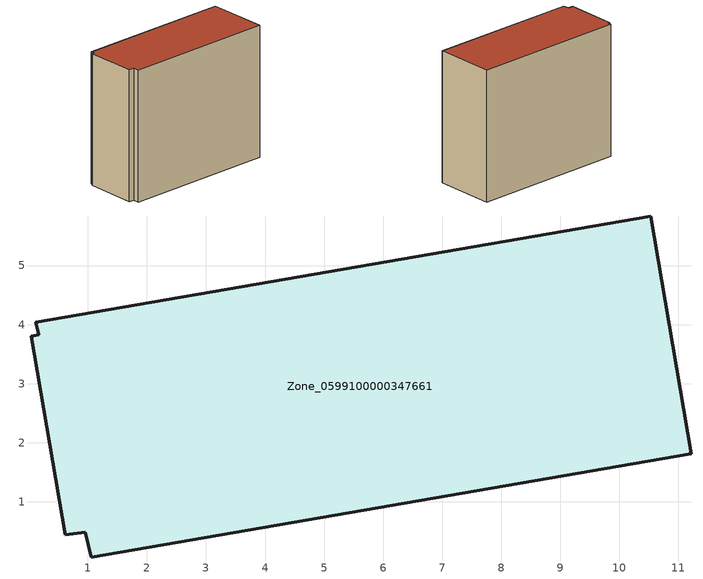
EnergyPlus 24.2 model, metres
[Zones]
Zone_0599100000347661
 floor ground (C_G): 10.53,5.84 11.22,1.81 1.06,0.06 0.96,0.48 0.61,0.44 0.04,3.8 0.17,3.83 0.12,4.04 z0
 wall outside (C_F): 0.04,3.8 0.61,0.44 0.96,0.48 1.06,0.06 11.22,1.81 10.53,5.84 0.12,4.04 0.17,3.83 0.04,3.8 z0:9.03
 roof outside (C_R): 1.06,0.06 11.22,1.81 10.53,5.84 0.12,4.04 0.17,3.83 0.04,3.8 0.61,0.44 0.96,0.48 z9.03
[BUILDING]
Pand.0599100000347661: North Axis=0; Terrain=City; Loads Convergence Tolerance Value=0.04; Temperature Convergence Tolerance Value=0.4; Solar Distribution=FullExterior; Maximum Number of Warmup Days=25; Minimum Number of Warmup Days=1
[Site:Location]
Rotterdam.The.Hague.AP_ZH_NLD Design_Conditions: Latitude=51.96; Longitude=4.45; Time Zone=1; Elevation=-4.5
[SITE:GROUNDTEMPERATURE:BUILDINGSURFACE]
18, 18, 18, 18, 18, 18, 18, 18, 18, 18, 18, 18
[MATERIAL] Thermal Absorptance=0.9; Solar Absorptance=0.7; Visible Absorptance=0.7
Name | Roughness | Thickness | Conductivity | Density | Specific Heat
G.TI.1992-2005 | MediumSmooth | 0.15 | 0.06 | 540 | 1210
F.TI.1992-2005 | Rough | 0.3 | 0.12 | 1920 | 840
R.TI.1992-2005 | MediumRough | 0.2 | 0.08 | 1500 | 1000
[CONSTRUCTION]
C_G: G.TI.1992-2005
C_F: F.TI.1992-2005
C_R: R.TI.1992-2005
[ZONE]
Zone_0599100000347661: Type=1; Multiplier=1; Ceiling Height=Autocalculate; Volume=Autocalculate; Floor Area=autocalculate; Part of Total Floor Area=Yes
[ZONEINFILTRATION:DESIGNFLOWRATE]
Infil_Zone_0599100000347661: Zone or ZoneList or Space or SpaceList=Zone_0599100000347661; Schedule=AlwaysOn; Design Flow Rate Calculation Method=Flow/Area; Flow Rate per Floor Area=0.0015; Constant Term Coefficient=1; Temperature Term Coefficient=0; Velocity Term Coefficient=0; Velocity Squared Term Coefficient=0
[HVACTEMPLATE:ZONE:IDEALLOADSAIRSYSTEM]
Zone_0599100000347661: Maximum Heating Supply Air Temperature=50; Minimum Cooling Supply Air Temperature=13; Maximum Heating Supply Air Humidity Ratio=0.0156; Minimum Cooling Supply Air Humidity Ratio=0.0077; Heating Limit=NoLimit; Cooling Limit=NoLimit; Dehumidification Control Type=ConstantSensibleHeatRatio; Cooling Sensible Heat Ratio=0.7; Dehumidification Setpoint=60; Humidification Control Type=None; Humidification Setpoint=30; Outdoor Air Method=None; Outdoor Air Flow Rate per Person=0.00944; Outdoor Air Flow Rate per Zone Floor Area=0; Outdoor Air Flow Rate per Zone=0; Demand Controlled Ventilation Type=None; Outdoor Air Economizer Type=NoEconomizer; Heat Recovery Type=None; Sensible Heat Recovery Effectiveness=0.7; Latent Heat Recovery Effectiveness=0.65
[ZONECONTROL:THERMOSTAT]
ThermostatControl_Zone_0599100000347661: Zone or ZoneList=Zone_0599100000347661; Control Type Schedule=DualSetpointControlType; Control 1=Thermostat_Zone_0599100000347661; Temperature Difference Between Cutout And Setpoint=0
[THERMOSTATSETPOINT:DUALSETPOINT]
Thermostat_Zone_0599100000347661: Heating Setpoint Temperature Schedule=HeatingSetpoint_Zone_0599100000347661; Cooling Setpoint Temperature Schedule=CoolingSetpoint_Zone_0599100000347661
[SCHEDULE:COMPACT]
HeatingSetpoint_Zone_0599100000347661: Through: 12/31, For: AllDays, Until: 24:00, 21
CoolingSetpoint_Zone_0599100000347661: Through: 12/31, For: AllDays, Until: 24:00, 24
DualSetpointControlType: Through: 12/31, For: AllDays, Until: 24:00, 4
AlwaysOn: Through: 12/31, For: AllDays, Until: 24:00, 1
